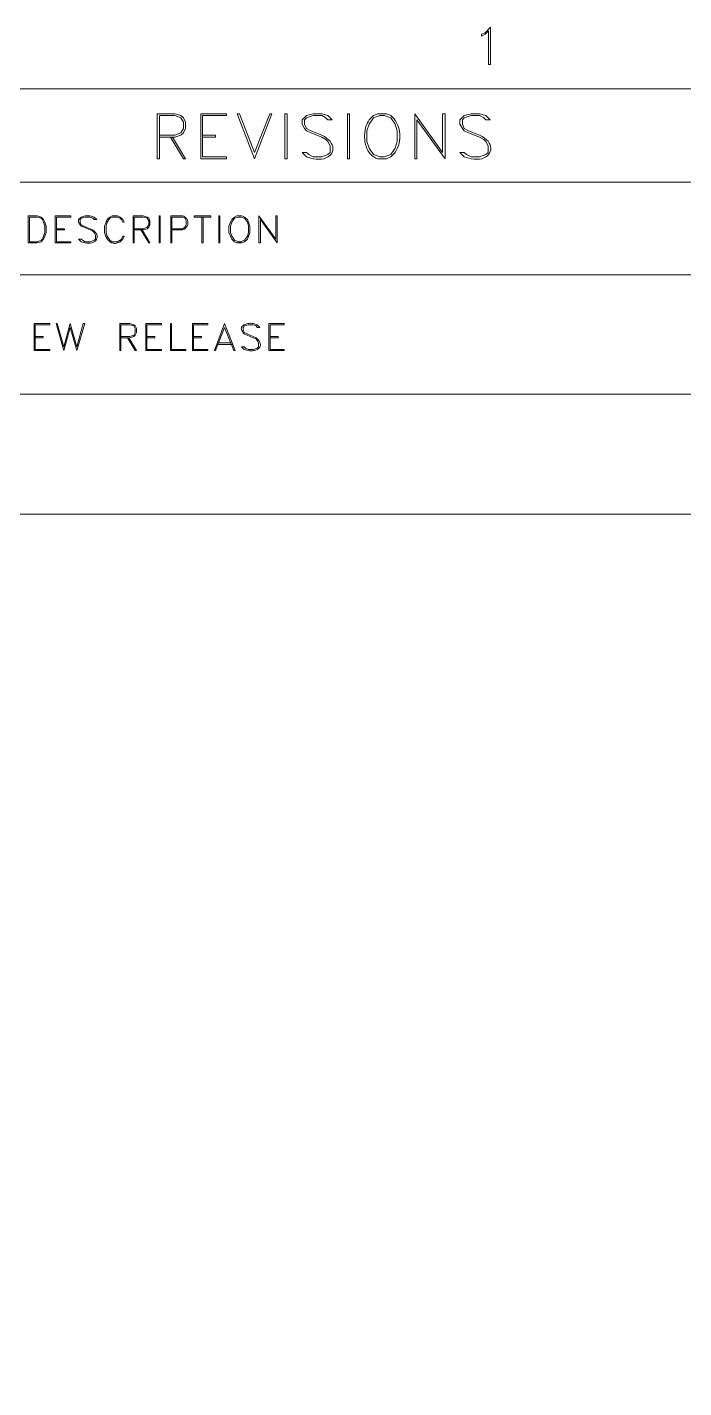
# Model space of a CAD drawing. Header units: inches. Extents: x 0 to 139, y 0 to 117.
# Drawn here: x 83.98 to 93.01, y 54.63 to 73.35 of the extents above; entities that cross this region are included whole.
import ezdxf

# ---------------------------------------------------------------- set-up
doc = ezdxf.new("R2010")
doc.units = ezdxf.units.IN
doc.header["$MEASUREMENT"] = 0
doc.layers.add('Color-7-Line_Weight-20', color=7, linetype='Continuous', lineweight=20)

msp = doc.modelspace()

# ---------------------------------------------------------------- linework, layer by layer
at = {"layer": 'Color-7-Line_Weight-20', "linetype": 'Continuous'}
for p, q in [((72.446, 71.218), (103.124, 71.218)), ((72.446, 69.942), (103.124, 69.942)), ((86.59, 68.985), (86.801, 68.985)), ((86.606, 69.007), (86.784, 69.007)), ((72.446, 68.299), (103.124, 68.299))]:
    msp.add_line(p, q, dxfattribs=at)
for points in [[(90.277, 73.273), (90.353, 73.349), (90.353, 72.835), (90.326, 72.835), (90.326, 73.3), (90.277, 73.251), (90.229, 73.224), (90.229, 73.251)], [(1.622, 1.746), (103.124, 1.746), (103.124, 72.5), (1.622, 72.5)], [(86.363, 71.537), (86.72, 71.537), (86.72, 71.564), (86.39, 71.564), (86.39, 72.132), (86.72, 72.132), (86.72, 72.159), (86.363, 72.159)], [(86.866, 72.159), (86.898, 72.159), (87.103, 71.624), (87.314, 72.159), (87.341, 72.159), (87.103, 71.537)], [(87.52, 71.537), (87.552, 71.537), (87.552, 72.159), (87.52, 72.159)], [(87.758, 72.073), (87.758, 72.013), (87.79, 71.954), (87.817, 71.921), (87.877, 71.894), (88.028, 71.835), (88.087, 71.802), (88.115, 71.775), (88.147, 71.716), (88.147, 71.624), (88.115, 71.597), (88.028, 71.564), (87.909, 71.564), (87.85, 71.597), (87.817, 71.624), (87.758, 71.624), (87.817, 71.564), (87.909, 71.537), (87.951, 71.532), (87.99, 71.531), (88.026, 71.534), (88.058, 71.54), (88.087, 71.55), (88.112, 71.563), (88.134, 71.579), (88.152, 71.596), (88.166, 71.616), (88.176, 71.637), (88.181, 71.66), (88.183, 71.683), (88.18, 71.707), (88.172, 71.731), (88.16, 71.755), (88.144, 71.779), (88.122, 71.801), (88.096, 71.823), (88.065, 71.843), (88.028, 71.862), (87.877, 71.921), (87.817, 71.954), (87.79, 72.013), (87.79, 72.073), (87.817, 72.1), (87.909, 72.132), (88.028, 72.132), (88.087, 72.1), (88.115, 72.073), (88.174, 72.073), (88.115, 72.132), (88.028, 72.159), (87.909, 72.159), (87.817, 72.132)], [(88.385, 71.537), (88.412, 71.537), (88.412, 72.159), (88.385, 72.159)], [(88.618, 71.837), (88.62, 71.804), (88.624, 71.771), (88.63, 71.739), (88.639, 71.709), (88.651, 71.679), (88.665, 71.651), (88.681, 71.625), (88.7, 71.602), (88.721, 71.581), (88.745, 71.563), (88.772, 71.548), (88.801, 71.537), (88.92, 71.537), (88.98, 71.564), (89.003, 71.586), (89.024, 71.609), (89.043, 71.635), (89.059, 71.662), (89.073, 71.691), (89.084, 71.721), (89.093, 71.752), (89.099, 71.784), (89.103, 71.816), (89.104, 71.848), (89.103, 71.881), (89.099, 71.913), (89.093, 71.944), (89.084, 71.975), (89.073, 72.005), (89.059, 72.034), (89.043, 72.061), (89.024, 72.087), (89.003, 72.111), (88.98, 72.132), (88.92, 72.159), (88.801, 72.159), (88.742, 72.132), (88.682, 72.073), (88.667, 72.049), (88.653, 72.023), (88.642, 71.995), (88.633, 71.965), (88.625, 71.934), (88.621, 71.902), (88.618, 71.87)], [(88.65, 71.921), (88.65, 71.775), (88.682, 71.683), (88.742, 71.597), (88.828, 71.564), (88.888, 71.564), (88.98, 71.597), (89.039, 71.683), (89.066, 71.775), (89.066, 71.921), (89.039, 72.013), (88.98, 72.1), (88.888, 72.132), (88.828, 72.132), (88.742, 72.1), (88.682, 72.013)], [(89.309, 71.537), (89.336, 71.537), (89.336, 72.073), (89.726, 71.537), (89.726, 72.159), (89.693, 72.159), (89.693, 71.624), (89.309, 72.159)], [(89.931, 72.073), (89.931, 72.013), (89.964, 71.954), (89.991, 71.921), (90.05, 71.894), (90.202, 71.835), (90.261, 71.802), (90.288, 71.775), (90.32, 71.716), (90.32, 71.624), (90.288, 71.597), (90.202, 71.564), (90.083, 71.564), (90.023, 71.597), (89.991, 71.624), (89.931, 71.624), (89.991, 71.564), (90.083, 71.537), (90.125, 71.532), (90.164, 71.531), (90.199, 71.534), (90.232, 71.54), (90.261, 71.55), (90.286, 71.563), (90.308, 71.579), (90.325, 71.596), (90.339, 71.616), (90.349, 71.637), (90.355, 71.66), (90.356, 71.683), (90.353, 71.707), (90.346, 71.731), (90.334, 71.755), (90.317, 71.779), (90.296, 71.801), (90.269, 71.823), (90.238, 71.843), (90.202, 71.862), (90.05, 71.921), (89.991, 71.954), (89.964, 72.013), (89.964, 72.073), (89.991, 72.1), (90.083, 72.132), (90.202, 72.132), (90.261, 72.1), (90.288, 72.073), (90.348, 72.073), (90.288, 72.132), (90.202, 72.159), (90.083, 72.159), (89.991, 72.132)], [(83.989, 70.38), (84.113, 70.38), (84.168, 70.396), (84.2, 70.434), (84.216, 70.472), (84.238, 70.526), (84.238, 70.613), (84.216, 70.667), (84.2, 70.705), (84.168, 70.737), (84.113, 70.753), (83.989, 70.753)], [(84.005, 70.396), (84.113, 70.396), (84.168, 70.418), (84.184, 70.434), (84.2, 70.472), (84.216, 70.526), (84.216, 70.613), (84.2, 70.667), (84.184, 70.705), (84.168, 70.721), (84.113, 70.737), (84.005, 70.737)], [(84.362, 70.38), (84.578, 70.38), (84.578, 70.396), (84.378, 70.396), (84.378, 70.737), (84.578, 70.737), (84.578, 70.753), (84.362, 70.753)], [(84.681, 70.705), (84.681, 70.667), (84.703, 70.629), (84.719, 70.613), (84.757, 70.596), (84.843, 70.559), (84.881, 70.542), (84.897, 70.526), (84.914, 70.488), (84.914, 70.434), (84.897, 70.418), (84.843, 70.396), (84.773, 70.396), (84.735, 70.418), (84.719, 70.434), (84.681, 70.434), (84.719, 70.396), (84.773, 70.38), (84.799, 70.377), (84.822, 70.377), (84.844, 70.378), (84.864, 70.382), (84.881, 70.388), (84.897, 70.396), (84.91, 70.405), (84.921, 70.416), (84.929, 70.428), (84.935, 70.441), (84.939, 70.454), (84.94, 70.468), (84.938, 70.482), (84.933, 70.497), (84.926, 70.511), (84.916, 70.525), (84.902, 70.539), (84.886, 70.552), (84.866, 70.564), (84.843, 70.575), (84.757, 70.613), (84.719, 70.629), (84.703, 70.667), (84.703, 70.705), (84.719, 70.721), (84.773, 70.737), (84.843, 70.737), (84.881, 70.721), (84.897, 70.705), (84.935, 70.705), (84.897, 70.737), (84.843, 70.753), (84.773, 70.753), (84.719, 70.737)], [(85.038, 70.613), (85.038, 70.526), (85.043, 70.51), (85.048, 70.495), (85.054, 70.48), (85.061, 70.466), (85.068, 70.452), (85.075, 70.439), (85.083, 70.427), (85.092, 70.416), (85.102, 70.406), (85.112, 70.398), (85.123, 70.39), (85.134, 70.384), (85.146, 70.38), (85.159, 70.376), (85.173, 70.375), (85.188, 70.375), (85.203, 70.378), (85.219, 70.382), (85.236, 70.388), (85.254, 70.396), (85.292, 70.434), (85.308, 70.472), (85.292, 70.472), (85.271, 70.434), (85.254, 70.418), (85.216, 70.396), (85.146, 70.396), (85.114, 70.418), (85.076, 70.472), (85.06, 70.526), (85.06, 70.613), (85.076, 70.667), (85.114, 70.721), (85.146, 70.737), (85.216, 70.737), (85.254, 70.721), (85.271, 70.705), (85.292, 70.667), (85.308, 70.667), (85.292, 70.705), (85.254, 70.737), (85.216, 70.753), (85.146, 70.753), (85.114, 70.737), (85.076, 70.705), (85.06, 70.667)], [(85.79, 70.38), (85.806, 70.38), (85.806, 70.753), (85.79, 70.753)], [(86.503, 70.753), (86.503, 70.737), (86.271, 70.737), (86.271, 70.753)], [(86.611, 70.38), (86.628, 70.38), (86.628, 70.753), (86.611, 70.753)], [(86.752, 70.613), (86.752, 70.526), (86.774, 70.472), (86.79, 70.434), (86.828, 70.396), (86.86, 70.38), (86.93, 70.38), (86.968, 70.396), (87.006, 70.434), (87.022, 70.472), (87.039, 70.526), (87.039, 70.613), (87.022, 70.667), (87.006, 70.705), (86.968, 70.737), (86.93, 70.753), (86.86, 70.753), (86.828, 70.737), (86.79, 70.705), (86.774, 70.667)], [(86.774, 70.613), (86.774, 70.526), (86.79, 70.472), (86.828, 70.418), (86.882, 70.396), (86.914, 70.396), (86.968, 70.418), (87.006, 70.472), (87.022, 70.526), (87.022, 70.613), (87.006, 70.667), (86.968, 70.721), (86.914, 70.737), (86.882, 70.737), (86.828, 70.721), (86.79, 70.667)], [(87.163, 70.38), (87.185, 70.38), (87.185, 70.705), (87.417, 70.38), (87.417, 70.753), (87.395, 70.753), (87.395, 70.434), (87.163, 70.753)], [(84.07, 68.899), (84.286, 68.899), (84.286, 68.915), (84.086, 68.915), (84.086, 69.256), (84.286, 69.256), (84.286, 69.272), (84.07, 69.272)], [(84.373, 69.272), (84.389, 69.272), (84.481, 68.953), (84.568, 69.272), (84.66, 68.953), (84.746, 69.272), (84.768, 69.272), (84.66, 68.899), (84.568, 69.218), (84.481, 68.899)], [(85.606, 68.899), (85.822, 68.899), (85.822, 68.915), (85.622, 68.915), (85.622, 69.256), (85.822, 69.256), (85.822, 69.272), (85.606, 69.272)], [(85.946, 68.899), (85.946, 69.272), (85.963, 69.272), (85.963, 68.915), (86.157, 68.915), (86.157, 68.899)], [(86.249, 68.899), (86.46, 68.899), (86.46, 68.915), (86.265, 68.915), (86.265, 69.256), (86.46, 69.256), (86.46, 69.272), (86.249, 69.272)], [(86.552, 68.899), (86.568, 68.899), (86.693, 69.218), (86.817, 68.899), (86.838, 68.899), (86.693, 69.272)], [(86.922, 69.199), (86.924, 69.187), (86.929, 69.174), (86.937, 69.161), (86.948, 69.146), (86.963, 69.131), (87.001, 69.11), (87.087, 69.077), (87.125, 69.061), (87.141, 69.039), (87.158, 69.007), (87.158, 68.953), (87.141, 68.931), (87.087, 68.915), (87.017, 68.915), (86.979, 68.931), (86.963, 68.953), (86.925, 68.953), (86.963, 68.915), (87.017, 68.899), (87.037, 68.897), (87.057, 68.897), (87.075, 68.898), (87.093, 68.9), (87.11, 68.903), (87.125, 68.908), (87.139, 68.914), (87.151, 68.921), (87.162, 68.929), (87.17, 68.938), (87.177, 68.948), (87.182, 68.959), (87.184, 68.97), (87.184, 68.983), (87.181, 68.997), (87.176, 69.012), (87.168, 69.027), (87.157, 69.043), (87.142, 69.06), (87.125, 69.077), (87.087, 69.093), (87.001, 69.131), (86.963, 69.147), (86.947, 69.185), (86.947, 69.218), (86.963, 69.239), (87.017, 69.256), (87.087, 69.256), (87.125, 69.239), (87.141, 69.218), (87.179, 69.218), (87.141, 69.256), (87.087, 69.272), (87.073, 69.274), (87.058, 69.275), (87.043, 69.275), (87.028, 69.273), (87.013, 69.271), (86.998, 69.268), (86.984, 69.264), (86.971, 69.259), (86.959, 69.253), (86.948, 69.246), (86.939, 69.239), (86.932, 69.23), (86.926, 69.221), (86.923, 69.21)], [(87.303, 68.899), (87.514, 68.899), (87.514, 68.915), (87.32, 68.915), (87.32, 69.256), (87.514, 69.256), (87.514, 69.272), (87.303, 69.272)]]:
    msp.add_lwpolyline(points, close=True, dxfattribs=at)
for points in [[(103.124, 66.65), (72.446, 66.65), (72.446, 72.5)], [(85.795, 71.835), (86.006, 71.835), (86.092, 71.862), (86.125, 71.894), (86.152, 71.954), (86.152, 72.04), (86.125, 72.1), (86.092, 72.132), (86.006, 72.159), (85.763, 72.159), (85.763, 71.537), (85.795, 71.537), (85.795, 72.132), (86.006, 72.132), (86.092, 72.1), (86.125, 72.04), (86.125, 71.954), (86.092, 71.894), (86.006, 71.862), (85.795, 71.862)], [(85.973, 71.835), (86.152, 71.537), (86.125, 71.537), (85.946, 71.835)], [(86.39, 71.835), (86.568, 71.835), (86.568, 71.862), (86.39, 71.862)], [(84.378, 70.559), (84.487, 70.559), (84.487, 70.575), (84.378, 70.575)], [(85.449, 70.559), (85.573, 70.559), (85.627, 70.575), (85.649, 70.596), (85.665, 70.629), (85.665, 70.683), (85.649, 70.721), (85.627, 70.737), (85.573, 70.753), (85.433, 70.753), (85.433, 70.38), (85.449, 70.38), (85.449, 70.737), (85.573, 70.737), (85.627, 70.721), (85.649, 70.683), (85.649, 70.629), (85.627, 70.596), (85.573, 70.575), (85.449, 70.575)], [(85.968, 70.559), (86.114, 70.559), (86.127, 70.565), (86.14, 70.572), (86.15, 70.581), (86.16, 70.59), (86.168, 70.6), (86.175, 70.61), (86.18, 70.621), (86.184, 70.633), (86.187, 70.644), (86.188, 70.656), (86.187, 70.668), (86.185, 70.679), (86.182, 70.691), (86.177, 70.702), (86.17, 70.712), (86.162, 70.722), (86.153, 70.731), (86.141, 70.74), (86.129, 70.747), (86.114, 70.753), (85.952, 70.753), (85.952, 70.38), (85.968, 70.38), (85.968, 70.737), (86.114, 70.737), (86.146, 70.721), (86.163, 70.683), (86.163, 70.629), (86.146, 70.596), (86.114, 70.575), (85.968, 70.575)], [(86.395, 70.737), (86.395, 70.38), (86.379, 70.38), (86.379, 70.737)], [(85.557, 70.559), (85.665, 70.38), (85.649, 70.38), (85.541, 70.559)], [(85.265, 69.077), (85.389, 69.077), (85.444, 69.093), (85.46, 69.11), (85.481, 69.147), (85.481, 69.202), (85.46, 69.239), (85.444, 69.256), (85.389, 69.272), (85.249, 69.272), (85.249, 68.899), (85.265, 68.899), (85.265, 69.256), (85.389, 69.256), (85.444, 69.239), (85.46, 69.202), (85.46, 69.147), (85.444, 69.11), (85.389, 69.093), (85.265, 69.093)], [(84.086, 69.077), (84.195, 69.077), (84.195, 69.093), (84.086, 69.093)], [(85.373, 69.077), (85.481, 68.899), (85.46, 68.899), (85.357, 69.077)], [(85.622, 69.077), (85.73, 69.077), (85.73, 69.093), (85.622, 69.093)], [(86.265, 69.077), (86.374, 69.077), (86.374, 69.093), (86.265, 69.093)], [(87.32, 69.077), (87.428, 69.077), (87.428, 69.093), (87.32, 69.093)]]:
    msp.add_lwpolyline(points, dxfattribs=at)

doc.saveas('drawing.dxf')
